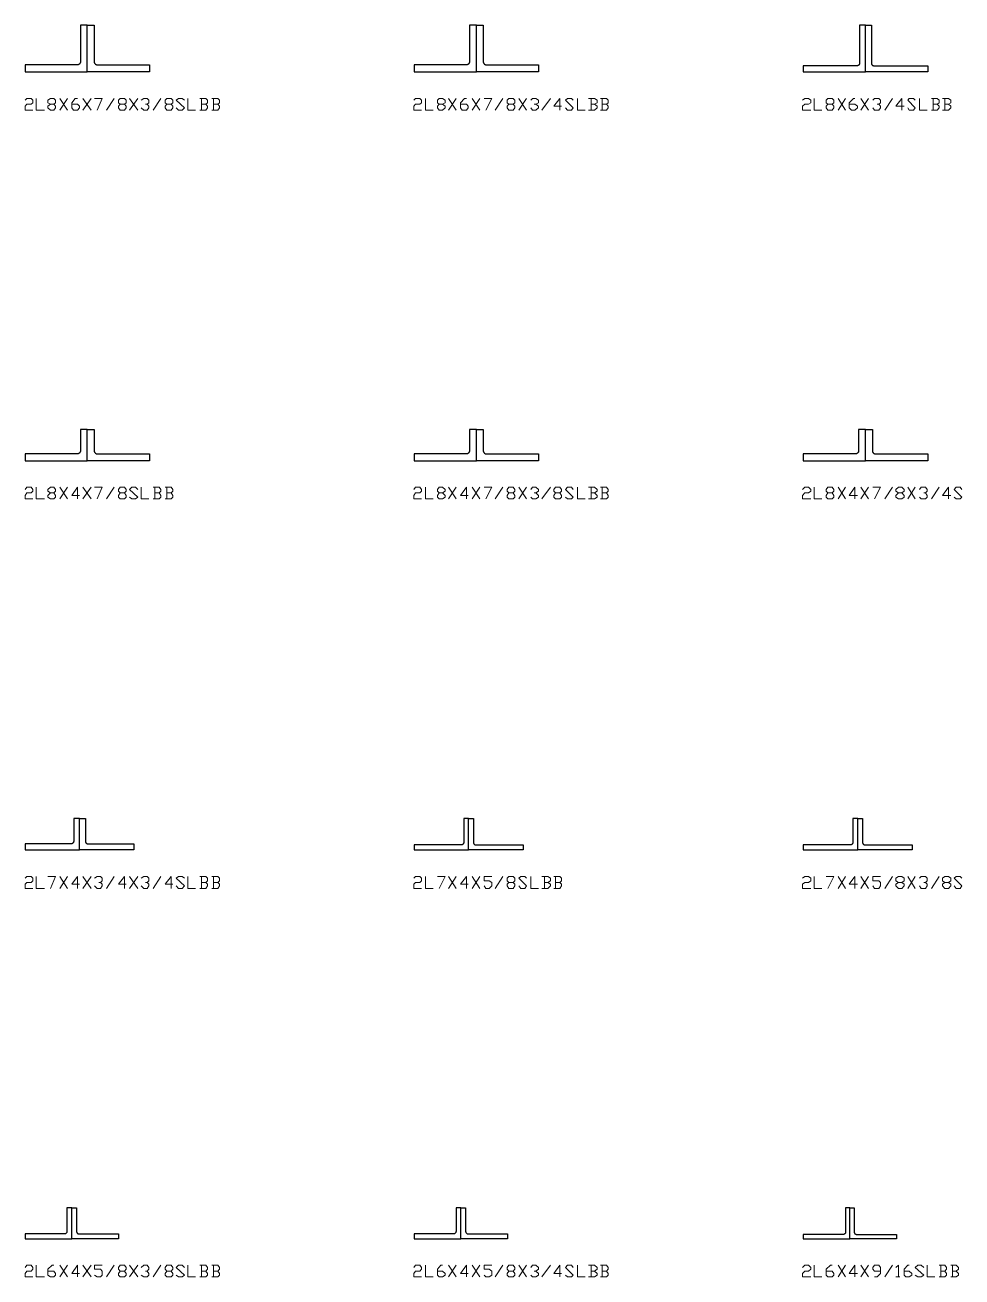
# Model space of a CAD drawing. Header units: inches. Extents: x 0 to 985, y -1555 to 12.
# Drawn here: x 750 to 870.4, y -1154.9 to -994 of the extents above; entities that cross this region are included whole.
import ezdxf

# ---------------------------------------------------------------- set-up
doc = ezdxf.new("R2010")
doc.units = ezdxf.units.IN
doc.header["$MEASUREMENT"] = 0
doc.layers.add('AISC_STEEL', color=7, linetype='Continuous')

msp = doc.modelspace()

# ---------------------------------------------------------------- linework, layer by layer
at = {"color": 3, "lineweight": 0}
for points in [[(750, -1003.65), (750.22, -1003.43), (750.77, -1003.43), (750.98, -1003.65), (750.98, -1003.98), (750.77, -1004.19), (750.22, -1004.19), (750, -1004.41), (750, -1004.96), (750.98, -1004.96)], [(751.42, -1003.43), (751.42, -1004.96), (752.51, -1004.96)], [(753.71, -1004.19), (753.93, -1004.41), (753.93, -1004.63), (753.71, -1004.96), (753.27, -1004.96), (752.95, -1004.63), (752.95, -1004.41), (753.27, -1004.19), (753.71, -1004.19), (753.93, -1003.98), (753.93, -1003.65), (753.71, -1003.43), (753.27, -1003.43), (752.95, -1003.65), (752.95, -1003.98), (753.27, -1004.19)], [(754.47, -1004.96), (755.45, -1003.43)], [(754.47, -1003.43), (755.45, -1004.96)], [(756, -1004.19), (756.76, -1004.19), (756.98, -1004.41), (756.98, -1004.63), (756.76, -1004.96), (756.22, -1004.96), (756, -1004.63), (756, -1003.98), (756.44, -1003.43), (756.76, -1003.43)], [(757.42, -1004.96), (758.51, -1003.43)], [(757.42, -1003.43), (758.51, -1004.96)], [(758.94, -1003.43), (759.93, -1003.43), (759.27, -1004.96)], [(760.47, -1004.96), (761.45, -1003.43)], [(762.76, -1004.19), (762.98, -1004.41), (762.98, -1004.63), (762.76, -1004.96), (762.22, -1004.96), (762, -1004.63), (762, -1004.41), (762.22, -1004.19), (762.76, -1004.19), (762.98, -1003.98), (762.98, -1003.65), (762.76, -1003.43), (762.22, -1003.43), (762, -1003.65), (762, -1003.98), (762.22, -1004.19)], [(763.42, -1004.96), (764.51, -1003.43)], [(763.42, -1003.43), (764.51, -1004.96)], [(764.94, -1003.65), (765.27, -1003.43), (765.71, -1003.43), (765.92, -1003.65), (765.92, -1003.98), (765.71, -1004.19), (765.49, -1004.19)], [(766.47, -1004.96), (767.45, -1003.43)], [(768.76, -1004.19), (768.98, -1004.41), (768.98, -1004.63), (768.76, -1004.96), (768.21, -1004.96), (768, -1004.63), (768, -1004.41), (768.21, -1004.19), (768.76, -1004.19), (768.98, -1003.98), (768.98, -1003.65), (768.76, -1003.43), (768.21, -1003.43), (768, -1003.65), (768, -1003.98), (768.21, -1004.19)], [(769.41, -1004.63), (769.74, -1004.96), (770.18, -1004.96), (770.5, -1004.63), (769.41, -1003.65), (769.74, -1003.43), (770.18, -1003.43), (770.5, -1003.65)], [(770.94, -1003.43), (770.94, -1004.96), (771.92, -1004.96)], [(773.23, -1004.19), (773.45, -1003.98), (773.45, -1003.65), (773.23, -1003.43), (772.47, -1003.43)], [(772.68, -1003.43), (772.68, -1004.96)], [(774.76, -1004.19), (774.97, -1003.98), (774.97, -1003.65), (774.76, -1003.43), (773.99, -1003.43)], [(774.21, -1003.43), (774.21, -1004.96)], [(799.95, -1003.65), (800.17, -1003.43), (800.71, -1003.43), (800.93, -1003.65), (800.93, -1003.98), (800.71, -1004.19), (800.17, -1004.19), (799.95, -1004.41), (799.95, -1004.96), (800.93, -1004.96)], [(801.47, -1003.43), (801.47, -1004.96), (802.46, -1004.96)], [(803.66, -1004.19), (803.98, -1004.41), (803.98, -1004.63), (803.66, -1004.96), (803.22, -1004.96), (803, -1004.63), (803, -1004.41), (803.22, -1004.19), (803.66, -1004.19), (803.98, -1003.98), (803.98, -1003.65), (803.66, -1003.43), (803.22, -1003.43), (803, -1003.65), (803, -1003.98), (803.22, -1004.19)], [(804.42, -1004.96), (805.4, -1003.43)], [(804.42, -1003.43), (805.4, -1004.96)], [(805.95, -1004.19), (806.71, -1004.19), (806.93, -1004.41), (806.93, -1004.63), (806.71, -1004.96), (806.16, -1004.96), (805.95, -1004.63), (805.95, -1003.98), (806.49, -1003.43), (806.71, -1003.43)], [(807.47, -1004.96), (808.45, -1003.43)], [(807.47, -1003.43), (808.45, -1004.96)], [(809, -1003.43), (809.98, -1003.43), (809.22, -1004.96)], [(810.42, -1004.96), (811.4, -1003.43)], [(812.71, -1004.19), (812.92, -1004.41), (812.92, -1004.63), (812.71, -1004.96), (812.16, -1004.96), (811.94, -1004.63), (811.94, -1004.41), (812.16, -1004.19), (812.71, -1004.19), (812.92, -1003.98), (812.92, -1003.65), (812.71, -1003.43), (812.16, -1003.43), (811.94, -1003.65), (811.94, -1003.98), (812.16, -1004.19)], [(813.47, -1004.96), (814.45, -1003.43)], [(813.47, -1003.43), (814.45, -1004.96)], [(815, -1003.65), (815.21, -1003.43), (815.65, -1003.43), (815.98, -1003.65), (815.98, -1003.98), (815.65, -1004.19), (815.43, -1004.19)], [(816.41, -1004.96), (817.51, -1003.43)], [(818.92, -1004.41), (817.94, -1004.41), (818.7, -1003.43), (818.7, -1004.96)], [(819.47, -1004.63), (819.69, -1004.96), (820.23, -1004.96), (820.45, -1004.63), (819.47, -1003.65), (819.69, -1003.43), (820.23, -1003.43), (820.45, -1003.65)], [(820.99, -1003.43), (820.99, -1004.96), (821.98, -1004.96)], [(823.18, -1004.19), (823.5, -1003.98), (823.5, -1003.65), (823.18, -1003.43), (822.41, -1003.43)], [(822.74, -1003.43), (822.74, -1004.96)], [(824.7, -1004.19), (824.92, -1003.98), (824.92, -1003.65), (824.7, -1003.43), (823.94, -1003.43)], [(824.16, -1003.43), (824.16, -1004.96)], [(849.89, -1003.65), (850.22, -1003.43), (850.66, -1003.43), (850.98, -1003.65), (850.98, -1003.98), (850.66, -1004.19), (850.22, -1004.19), (849.89, -1004.41), (849.89, -1004.96), (850.98, -1004.96)], [(851.42, -1003.43), (851.42, -1004.96), (852.4, -1004.96)], [(853.71, -1004.19), (853.93, -1004.41), (853.93, -1004.63), (853.71, -1004.96), (853.16, -1004.96), (852.95, -1004.63), (852.95, -1004.41), (853.16, -1004.19), (853.71, -1004.19), (853.93, -1003.98), (853.93, -1003.65), (853.71, -1003.43), (853.16, -1003.43), (852.95, -1003.65), (852.95, -1003.98), (853.16, -1004.19)], [(854.47, -1004.96), (855.45, -1003.43)], [(854.47, -1003.43), (855.45, -1004.96)], [(855.89, -1004.19), (856.65, -1004.19), (856.98, -1004.41), (856.98, -1004.63), (856.65, -1004.96), (856.22, -1004.96), (855.89, -1004.63), (855.89, -1003.98), (856.44, -1003.43), (856.65, -1003.43)], [(857.42, -1004.96), (858.4, -1003.43)], [(857.42, -1003.43), (858.4, -1004.96)], [(858.94, -1003.65), (859.16, -1003.43), (859.71, -1003.43), (859.93, -1003.65), (859.93, -1003.98), (859.71, -1004.19), (859.49, -1004.19)], [(860.47, -1004.96), (861.45, -1003.43)], [(862.98, -1004.41), (861.89, -1004.41), (862.65, -1003.43), (862.65, -1004.96)], [(863.42, -1004.63), (863.63, -1004.96), (864.18, -1004.96), (864.4, -1004.63), (863.42, -1003.65), (863.63, -1003.43), (864.18, -1003.43), (864.4, -1003.65)], [(864.94, -1003.43), (864.94, -1004.96), (865.92, -1004.96)], [(867.23, -1004.19), (867.45, -1003.98), (867.45, -1003.65), (867.23, -1003.43), (866.47, -1003.43)], [(866.69, -1003.43), (866.69, -1004.96)], [(868.65, -1004.19), (868.98, -1003.98), (868.98, -1003.65), (868.65, -1003.43), (867.89, -1003.43)], [(868.21, -1003.43), (868.21, -1004.96)], [(765.71, -1004.19), (765.92, -1004.41), (765.92, -1004.63), (765.71, -1004.96), (765.27, -1004.96), (764.94, -1004.63)], [(772.47, -1004.96), (773.23, -1004.96), (773.45, -1004.63), (773.45, -1004.41), (773.23, -1004.19), (772.68, -1004.19)], [(773.99, -1004.96), (774.76, -1004.96), (774.97, -1004.63), (774.97, -1004.41), (774.76, -1004.19), (774.21, -1004.19)], [(815.65, -1004.19), (815.98, -1004.41), (815.98, -1004.63), (815.65, -1004.96), (815.21, -1004.96), (815, -1004.63)], [(822.41, -1004.96), (823.18, -1004.96), (823.5, -1004.63), (823.5, -1004.41), (823.18, -1004.19), (822.74, -1004.19)], [(823.94, -1004.96), (824.7, -1004.96), (824.92, -1004.63), (824.92, -1004.41), (824.7, -1004.19), (824.16, -1004.19)], [(859.71, -1004.19), (859.93, -1004.41), (859.93, -1004.63), (859.71, -1004.96), (859.16, -1004.96), (858.94, -1004.63)], [(866.47, -1004.96), (867.23, -1004.96), (867.45, -1004.63), (867.45, -1004.41), (867.23, -1004.19), (866.69, -1004.19)], [(867.89, -1004.96), (868.65, -1004.96), (868.98, -1004.63), (868.98, -1004.41), (868.65, -1004.19), (868.21, -1004.19)], [(750, -1053.7), (750.22, -1053.38), (750.77, -1053.38), (750.98, -1053.7), (750.98, -1053.92), (750.77, -1054.14), (750.22, -1054.14), (750, -1054.47), (750, -1054.9), (750.98, -1054.9)], [(751.42, -1053.38), (751.42, -1054.9), (752.51, -1054.9)], [(753.71, -1054.14), (753.93, -1054.47), (753.93, -1054.68), (753.71, -1054.9), (753.27, -1054.9), (752.95, -1054.68), (752.95, -1054.47), (753.27, -1054.14), (753.71, -1054.14), (753.93, -1053.92), (753.93, -1053.7), (753.71, -1053.38), (753.27, -1053.38), (752.95, -1053.7), (752.95, -1053.92), (753.27, -1054.14)], [(754.47, -1054.9), (755.45, -1053.38)], [(754.47, -1053.38), (755.45, -1054.9)], [(756.98, -1054.47), (756, -1054.47), (756.76, -1053.38), (756.76, -1054.9)], [(757.42, -1054.9), (758.51, -1053.38)], [(757.42, -1053.38), (758.51, -1054.9)], [(758.94, -1053.38), (759.93, -1053.38), (759.27, -1054.9)], [(760.47, -1054.9), (761.45, -1053.38)], [(762.76, -1054.14), (762.98, -1054.47), (762.98, -1054.68), (762.76, -1054.9), (762.22, -1054.9), (762, -1054.68), (762, -1054.47), (762.22, -1054.14), (762.76, -1054.14), (762.98, -1053.92), (762.98, -1053.7), (762.76, -1053.38), (762.22, -1053.38), (762, -1053.7), (762, -1053.92), (762.22, -1054.14)], [(763.42, -1054.68), (763.74, -1054.9), (764.18, -1054.9), (764.51, -1054.68), (763.42, -1053.7), (763.74, -1053.38), (764.18, -1053.38), (764.51, -1053.7)], [(764.94, -1053.38), (764.94, -1054.9), (765.92, -1054.9)], [(767.23, -1054.14), (767.45, -1053.92), (767.45, -1053.7), (767.23, -1053.38), (766.47, -1053.38)], [(766.69, -1053.38), (766.69, -1054.9)], [(768.76, -1054.14), (768.98, -1053.92), (768.98, -1053.7), (768.76, -1053.38), (768, -1053.38)], [(768.21, -1053.38), (768.21, -1054.9)], [(799.95, -1053.7), (800.17, -1053.38), (800.71, -1053.38), (800.93, -1053.7), (800.93, -1053.92), (800.71, -1054.14), (800.17, -1054.14), (799.95, -1054.47), (799.95, -1054.9), (800.93, -1054.9)], [(801.47, -1053.38), (801.47, -1054.9), (802.46, -1054.9)], [(803.66, -1054.14), (803.98, -1054.47), (803.98, -1054.68), (803.66, -1054.9), (803.22, -1054.9), (803, -1054.68), (803, -1054.47), (803.22, -1054.14), (803.66, -1054.14), (803.98, -1053.92), (803.98, -1053.7), (803.66, -1053.38), (803.22, -1053.38), (803, -1053.7), (803, -1053.92), (803.22, -1054.14)], [(804.42, -1054.9), (805.4, -1053.38)], [(804.42, -1053.38), (805.4, -1054.9)], [(806.93, -1054.47), (805.95, -1054.47), (806.71, -1053.38), (806.71, -1054.9)], [(807.47, -1054.9), (808.45, -1053.38)], [(807.47, -1053.38), (808.45, -1054.9)], [(809, -1053.38), (809.98, -1053.38), (809.22, -1054.9)], [(810.42, -1054.9), (811.4, -1053.38)], [(812.71, -1054.14), (812.92, -1054.47), (812.92, -1054.68), (812.71, -1054.9), (812.16, -1054.9), (811.94, -1054.68), (811.94, -1054.47), (812.16, -1054.14), (812.71, -1054.14), (812.92, -1053.92), (812.92, -1053.7), (812.71, -1053.38), (812.16, -1053.38), (811.94, -1053.7), (811.94, -1053.92), (812.16, -1054.14)], [(813.47, -1054.9), (814.45, -1053.38)], [(813.47, -1053.38), (814.45, -1054.9)], [(815, -1053.7), (815.21, -1053.38), (815.65, -1053.38), (815.98, -1053.7), (815.98, -1053.92), (815.65, -1054.14), (815.43, -1054.14)], [(816.41, -1054.9), (817.51, -1053.38)], [(818.7, -1054.14), (818.92, -1054.47), (818.92, -1054.68), (818.7, -1054.9), (818.16, -1054.9), (817.94, -1054.68), (817.94, -1054.47), (818.16, -1054.14), (818.7, -1054.14), (818.92, -1053.92), (818.92, -1053.7), (818.7, -1053.38), (818.16, -1053.38), (817.94, -1053.7), (817.94, -1053.92), (818.16, -1054.14)], [(819.47, -1054.68), (819.69, -1054.9), (820.23, -1054.9), (820.45, -1054.68), (819.47, -1053.7), (819.69, -1053.38), (820.23, -1053.38), (820.45, -1053.7)], [(820.99, -1053.38), (820.99, -1054.9), (821.98, -1054.9)], [(823.18, -1054.14), (823.5, -1053.92), (823.5, -1053.7), (823.18, -1053.38), (822.41, -1053.38)], [(822.74, -1053.38), (822.74, -1054.9)], [(824.7, -1054.14), (824.92, -1053.92), (824.92, -1053.7), (824.7, -1053.38), (823.94, -1053.38)], [(824.16, -1053.38), (824.16, -1054.9)], [(849.89, -1053.7), (850.22, -1053.38), (850.66, -1053.38), (850.98, -1053.7), (850.98, -1053.92), (850.66, -1054.14), (850.22, -1054.14), (849.89, -1054.47), (849.89, -1054.9), (850.98, -1054.9)], [(851.42, -1053.38), (851.42, -1054.9), (852.4, -1054.9)], [(853.71, -1054.14), (853.93, -1054.47), (853.93, -1054.68), (853.71, -1054.9), (853.16, -1054.9), (852.95, -1054.68), (852.95, -1054.47), (853.16, -1054.14), (853.71, -1054.14), (853.93, -1053.92), (853.93, -1053.7), (853.71, -1053.38), (853.16, -1053.38), (852.95, -1053.7), (852.95, -1053.92), (853.16, -1054.14)], [(854.47, -1054.9), (855.45, -1053.38)], [(854.47, -1053.38), (855.45, -1054.9)], [(856.98, -1054.47), (855.89, -1054.47), (856.65, -1053.38), (856.65, -1054.9)], [(857.42, -1054.9), (858.4, -1053.38)], [(857.42, -1053.38), (858.4, -1054.9)], [(858.94, -1053.38), (859.93, -1053.38), (859.16, -1054.9)], [(860.47, -1054.9), (861.45, -1053.38)], [(862.65, -1054.14), (862.98, -1054.47), (862.98, -1054.68), (862.65, -1054.9), (862.22, -1054.9), (861.89, -1054.68), (861.89, -1054.47), (862.22, -1054.14), (862.65, -1054.14), (862.98, -1053.92), (862.98, -1053.7), (862.65, -1053.38), (862.22, -1053.38), (861.89, -1053.7), (861.89, -1053.92), (862.22, -1054.14)], [(863.42, -1054.9), (864.4, -1053.38)], [(863.42, -1053.38), (864.4, -1054.9)], [(864.94, -1053.7), (865.16, -1053.38), (865.71, -1053.38), (865.92, -1053.7), (865.92, -1053.92), (865.71, -1054.14), (865.49, -1054.14)], [(866.47, -1054.9), (867.45, -1053.38)], [(868.98, -1054.47), (867.89, -1054.47), (868.65, -1053.38), (868.65, -1054.9)], [(869.41, -1054.68), (869.63, -1054.9), (870.18, -1054.9), (870.39, -1054.68), (869.41, -1053.7), (869.63, -1053.38), (870.18, -1053.38), (870.39, -1053.7)], [(766.47, -1054.9), (767.23, -1054.9), (767.45, -1054.68), (767.45, -1054.47), (767.23, -1054.14), (766.69, -1054.14)], [(768, -1054.9), (768.76, -1054.9), (768.98, -1054.68), (768.98, -1054.47), (768.76, -1054.14), (768.21, -1054.14)], [(815.65, -1054.14), (815.98, -1054.47), (815.98, -1054.68), (815.65, -1054.9), (815.21, -1054.9), (815, -1054.68)], [(822.41, -1054.9), (823.18, -1054.9), (823.5, -1054.68), (823.5, -1054.47), (823.18, -1054.14), (822.74, -1054.14)], [(823.94, -1054.9), (824.7, -1054.9), (824.92, -1054.68), (824.92, -1054.47), (824.7, -1054.14), (824.16, -1054.14)], [(865.71, -1054.14), (865.92, -1054.47), (865.92, -1054.68), (865.71, -1054.9), (865.16, -1054.9), (864.94, -1054.68)], [(750, -1103.65), (750.22, -1103.43), (750.77, -1103.43), (750.98, -1103.65), (750.98, -1103.98), (750.77, -1104.19), (750.22, -1104.19), (750, -1104.41), (750, -1104.96), (750.98, -1104.96)], [(751.42, -1103.43), (751.42, -1104.96), (752.51, -1104.96)], [(752.95, -1103.43), (753.93, -1103.43), (753.27, -1104.96)], [(754.47, -1104.96), (755.45, -1103.43)], [(754.47, -1103.43), (755.45, -1104.96)], [(756.98, -1104.41), (756, -1104.41), (756.76, -1103.43), (756.76, -1104.96)], [(757.42, -1104.96), (758.51, -1103.43)], [(757.42, -1103.43), (758.51, -1104.96)], [(758.94, -1103.65), (759.27, -1103.43), (759.71, -1103.43), (759.93, -1103.65), (759.93, -1103.98), (759.71, -1104.19), (759.49, -1104.19)], [(760.47, -1104.96), (761.45, -1103.43)], [(762.98, -1104.41), (762, -1104.41), (762.76, -1103.43), (762.76, -1104.96)], [(763.42, -1104.96), (764.51, -1103.43)], [(763.42, -1103.43), (764.51, -1104.96)], [(764.94, -1103.65), (765.27, -1103.43), (765.71, -1103.43), (765.92, -1103.65), (765.92, -1103.98), (765.71, -1104.19), (765.49, -1104.19)], [(766.47, -1104.96), (767.45, -1103.43)], [(768.98, -1104.41), (768, -1104.41), (768.76, -1103.43), (768.76, -1104.96)], [(769.41, -1104.63), (769.74, -1104.96), (770.18, -1104.96), (770.5, -1104.63), (769.41, -1103.65), (769.74, -1103.43), (770.18, -1103.43), (770.5, -1103.65)], [(770.94, -1103.43), (770.94, -1104.96), (771.92, -1104.96)], [(773.23, -1104.19), (773.45, -1103.98), (773.45, -1103.65), (773.23, -1103.43), (772.47, -1103.43)], [(772.68, -1103.43), (772.68, -1104.96)], [(774.76, -1104.19), (774.97, -1103.98), (774.97, -1103.65), (774.76, -1103.43), (773.99, -1103.43)], [(774.21, -1103.43), (774.21, -1104.96)], [(799.95, -1103.65), (800.17, -1103.43), (800.71, -1103.43), (800.93, -1103.65), (800.93, -1103.98), (800.71, -1104.19), (800.17, -1104.19), (799.95, -1104.41), (799.95, -1104.96), (800.93, -1104.96)], [(801.47, -1103.43), (801.47, -1104.96), (802.46, -1104.96)], [(803, -1103.43), (803.98, -1103.43), (803.22, -1104.96)], [(804.42, -1104.96), (805.4, -1103.43)], [(804.42, -1103.43), (805.4, -1104.96)], [(806.93, -1104.41), (805.95, -1104.41), (806.71, -1103.43), (806.71, -1104.96)], [(807.47, -1104.96), (808.45, -1103.43)], [(807.47, -1103.43), (808.45, -1104.96)], [(809, -1104.63), (809.22, -1104.96), (809.65, -1104.96), (809.98, -1104.63), (809.98, -1104.19), (809.65, -1103.98), (809, -1103.98), (809, -1103.43), (809.98, -1103.43)], [(810.42, -1104.96), (811.4, -1103.43)], [(812.71, -1104.19), (812.92, -1104.41), (812.92, -1104.63), (812.71, -1104.96), (812.16, -1104.96), (811.94, -1104.63), (811.94, -1104.41), (812.16, -1104.19), (812.71, -1104.19), (812.92, -1103.98), (812.92, -1103.65), (812.71, -1103.43), (812.16, -1103.43), (811.94, -1103.65), (811.94, -1103.98), (812.16, -1104.19)], [(813.47, -1104.63), (813.69, -1104.96), (814.23, -1104.96), (814.45, -1104.63), (813.47, -1103.65), (813.69, -1103.43), (814.23, -1103.43), (814.45, -1103.65)], [(815, -1103.43), (815, -1104.96), (815.98, -1104.96)], [(817.18, -1104.19), (817.51, -1103.98), (817.51, -1103.65), (817.18, -1103.43), (816.41, -1103.43)], [(816.74, -1103.43), (816.74, -1104.96)], [(818.7, -1104.19), (818.92, -1103.98), (818.92, -1103.65), (818.7, -1103.43), (817.94, -1103.43)], [(818.16, -1103.43), (818.16, -1104.96)], [(849.89, -1103.65), (850.22, -1103.43), (850.66, -1103.43), (850.98, -1103.65), (850.98, -1103.98), (850.66, -1104.19), (850.22, -1104.19), (849.89, -1104.41), (849.89, -1104.96), (850.98, -1104.96)], [(851.42, -1103.43), (851.42, -1104.96), (852.4, -1104.96)], [(852.95, -1103.43), (853.93, -1103.43), (853.16, -1104.96)], [(854.47, -1104.96), (855.45, -1103.43)], [(854.47, -1103.43), (855.45, -1104.96)], [(856.98, -1104.41), (855.89, -1104.41), (856.65, -1103.43), (856.65, -1104.96)], [(857.42, -1104.96), (858.4, -1103.43)], [(857.42, -1103.43), (858.4, -1104.96)], [(858.94, -1104.63), (859.16, -1104.96), (859.71, -1104.96), (859.93, -1104.63), (859.93, -1104.19), (859.71, -1103.98), (858.94, -1103.98), (858.94, -1103.43), (859.93, -1103.43)], [(860.47, -1104.96), (861.45, -1103.43)], [(862.65, -1104.19), (862.98, -1104.41), (862.98, -1104.63), (862.65, -1104.96), (862.22, -1104.96), (861.89, -1104.63), (861.89, -1104.41), (862.22, -1104.19), (862.65, -1104.19), (862.98, -1103.98), (862.98, -1103.65), (862.65, -1103.43), (862.22, -1103.43), (861.89, -1103.65), (861.89, -1103.98), (862.22, -1104.19)], [(863.42, -1104.96), (864.4, -1103.43)], [(863.42, -1103.43), (864.4, -1104.96)], [(864.94, -1103.65), (865.16, -1103.43), (865.71, -1103.43), (865.92, -1103.65), (865.92, -1103.98), (865.71, -1104.19), (865.49, -1104.19)], [(866.47, -1104.96), (867.45, -1103.43)], [(868.65, -1104.19), (868.98, -1104.41), (868.98, -1104.63), (868.65, -1104.96), (868.21, -1104.96), (867.89, -1104.63), (867.89, -1104.41), (868.21, -1104.19), (868.65, -1104.19), (868.98, -1103.98), (868.98, -1103.65), (868.65, -1103.43), (868.21, -1103.43), (867.89, -1103.65), (867.89, -1103.98), (868.21, -1104.19)], [(869.41, -1104.63), (869.63, -1104.96), (870.18, -1104.96), (870.39, -1104.63), (869.41, -1103.65), (869.63, -1103.43), (870.18, -1103.43), (870.39, -1103.65)], [(759.71, -1104.19), (759.93, -1104.41), (759.93, -1104.63), (759.71, -1104.96), (759.27, -1104.96), (758.94, -1104.63)], [(765.71, -1104.19), (765.92, -1104.41), (765.92, -1104.63), (765.71, -1104.96), (765.27, -1104.96), (764.94, -1104.63)], [(772.47, -1104.96), (773.23, -1104.96), (773.45, -1104.63), (773.45, -1104.41), (773.23, -1104.19), (772.68, -1104.19)], [(773.99, -1104.96), (774.76, -1104.96), (774.97, -1104.63), (774.97, -1104.41), (774.76, -1104.19), (774.21, -1104.19)], [(816.41, -1104.96), (817.18, -1104.96), (817.51, -1104.63), (817.51, -1104.41), (817.18, -1104.19), (816.74, -1104.19)], [(817.94, -1104.96), (818.7, -1104.96), (818.92, -1104.63), (818.92, -1104.41), (818.7, -1104.19), (818.16, -1104.19)], [(865.71, -1104.19), (865.92, -1104.41), (865.92, -1104.63), (865.71, -1104.96), (865.16, -1104.96), (864.94, -1104.63)], [(750, -1153.7), (750.22, -1153.38), (750.77, -1153.38), (750.98, -1153.7), (750.98, -1153.92), (750.77, -1154.14), (750.22, -1154.14), (750, -1154.47), (750, -1154.9), (750.98, -1154.9)], [(751.42, -1153.38), (751.42, -1154.9), (752.51, -1154.9)], [(752.95, -1154.14), (753.71, -1154.14), (753.93, -1154.47), (753.93, -1154.68), (753.71, -1154.9), (753.27, -1154.9), (752.95, -1154.68), (752.95, -1153.92), (753.49, -1153.38), (753.71, -1153.38)], [(754.47, -1154.9), (755.45, -1153.38)], [(754.47, -1153.38), (755.45, -1154.9)], [(756.98, -1154.47), (756, -1154.47), (756.76, -1153.38), (756.76, -1154.9)], [(757.42, -1154.9), (758.51, -1153.38)], [(757.42, -1153.38), (758.51, -1154.9)], [(758.94, -1154.68), (759.27, -1154.9), (759.71, -1154.9), (759.93, -1154.68), (759.93, -1154.14), (759.71, -1153.92), (758.94, -1153.92), (758.94, -1153.38), (759.93, -1153.38)], [(760.47, -1154.9), (761.45, -1153.38)], [(762.76, -1154.14), (762.98, -1154.47), (762.98, -1154.68), (762.76, -1154.9), (762.22, -1154.9), (762, -1154.68), (762, -1154.47), (762.22, -1154.14), (762.76, -1154.14), (762.98, -1153.92), (762.98, -1153.7), (762.76, -1153.38), (762.22, -1153.38), (762, -1153.7), (762, -1153.92), (762.22, -1154.14)], [(763.42, -1154.9), (764.51, -1153.38)], [(763.42, -1153.38), (764.51, -1154.9)], [(764.94, -1153.7), (765.27, -1153.38), (765.71, -1153.38), (765.92, -1153.7), (765.92, -1153.92), (765.71, -1154.14), (765.49, -1154.14)], [(766.47, -1154.9), (767.45, -1153.38)], [(768.76, -1154.14), (768.98, -1154.47), (768.98, -1154.68), (768.76, -1154.9), (768.21, -1154.9), (768, -1154.68), (768, -1154.47), (768.21, -1154.14), (768.76, -1154.14), (768.98, -1153.92), (768.98, -1153.7), (768.76, -1153.38), (768.21, -1153.38), (768, -1153.7), (768, -1153.92), (768.21, -1154.14)], [(769.41, -1154.68), (769.74, -1154.9), (770.18, -1154.9), (770.5, -1154.68), (769.41, -1153.7), (769.74, -1153.38), (770.18, -1153.38), (770.5, -1153.7)], [(770.94, -1153.38), (770.94, -1154.9), (771.92, -1154.9)], [(773.23, -1154.14), (773.45, -1153.92), (773.45, -1153.7), (773.23, -1153.38), (772.47, -1153.38)], [(772.68, -1153.38), (772.68, -1154.9)], [(774.76, -1154.14), (774.97, -1153.92), (774.97, -1153.7), (774.76, -1153.38), (773.99, -1153.38)], [(774.21, -1153.38), (774.21, -1154.9)], [(799.95, -1153.7), (800.17, -1153.38), (800.71, -1153.38), (800.93, -1153.7), (800.93, -1153.92), (800.71, -1154.14), (800.17, -1154.14), (799.95, -1154.47), (799.95, -1154.9), (800.93, -1154.9)], [(801.47, -1153.38), (801.47, -1154.9), (802.46, -1154.9)], [(803, -1154.14), (803.66, -1154.14), (803.98, -1154.47), (803.98, -1154.68), (803.66, -1154.9), (803.22, -1154.9), (803, -1154.68), (803, -1153.92), (803.44, -1153.38), (803.66, -1153.38)], [(804.42, -1154.9), (805.4, -1153.38)], [(804.42, -1153.38), (805.4, -1154.9)], [(806.93, -1154.47), (805.95, -1154.47), (806.71, -1153.38), (806.71, -1154.9)], [(807.47, -1154.9), (808.45, -1153.38)], [(807.47, -1153.38), (808.45, -1154.9)], [(809, -1154.68), (809.22, -1154.9), (809.65, -1154.9), (809.98, -1154.68), (809.98, -1154.14), (809.65, -1153.92), (809, -1153.92), (809, -1153.38), (809.98, -1153.38)], [(810.42, -1154.9), (811.4, -1153.38)], [(812.71, -1154.14), (812.92, -1154.47), (812.92, -1154.68), (812.71, -1154.9), (812.16, -1154.9), (811.94, -1154.68), (811.94, -1154.47), (812.16, -1154.14), (812.71, -1154.14), (812.92, -1153.92), (812.92, -1153.7), (812.71, -1153.38), (812.16, -1153.38), (811.94, -1153.7), (811.94, -1153.92), (812.16, -1154.14)], [(813.47, -1154.9), (814.45, -1153.38)], [(813.47, -1153.38), (814.45, -1154.9)], [(815, -1153.7), (815.21, -1153.38), (815.65, -1153.38), (815.98, -1153.7), (815.98, -1153.92), (815.65, -1154.14), (815.43, -1154.14)], [(816.41, -1154.9), (817.51, -1153.38)], [(818.92, -1154.47), (817.94, -1154.47), (818.7, -1153.38), (818.7, -1154.9)], [(819.47, -1154.68), (819.69, -1154.9), (820.23, -1154.9), (820.45, -1154.68), (819.47, -1153.7), (819.69, -1153.38), (820.23, -1153.38), (820.45, -1153.7)], [(820.99, -1153.38), (820.99, -1154.9), (821.98, -1154.9)], [(823.18, -1154.14), (823.5, -1153.92), (823.5, -1153.7), (823.18, -1153.38), (822.41, -1153.38)], [(822.74, -1153.38), (822.74, -1154.9)], [(824.7, -1154.14), (824.92, -1153.92), (824.92, -1153.7), (824.7, -1153.38), (823.94, -1153.38)], [(824.16, -1153.38), (824.16, -1154.9)], [(849.89, -1153.7), (850.22, -1153.38), (850.66, -1153.38), (850.98, -1153.7), (850.98, -1153.92), (850.66, -1154.14), (850.22, -1154.14), (849.89, -1154.47), (849.89, -1154.9), (850.98, -1154.9)], [(851.42, -1153.38), (851.42, -1154.9), (852.4, -1154.9)], [(852.95, -1154.14), (853.71, -1154.14), (853.93, -1154.47), (853.93, -1154.68), (853.71, -1154.9), (853.16, -1154.9), (852.95, -1154.68), (852.95, -1153.92), (853.49, -1153.38), (853.71, -1153.38)], [(854.47, -1154.9), (855.45, -1153.38)], [(854.47, -1153.38), (855.45, -1154.9)], [(856.98, -1154.47), (855.89, -1154.47), (856.65, -1153.38), (856.65, -1154.9)], [(857.42, -1154.9), (858.4, -1153.38)], [(857.42, -1153.38), (858.4, -1154.9)], [(859.16, -1154.9), (859.49, -1154.9), (859.93, -1154.47), (859.93, -1153.7), (859.71, -1153.38), (859.16, -1153.38), (858.94, -1153.7), (858.94, -1153.92), (859.16, -1154.14), (859.93, -1154.14)], [(860.47, -1154.9), (861.45, -1153.38)], [(861.89, -1153.7), (862.22, -1153.38), (862.22, -1154.9)], [(862.98, -1154.14), (863.63, -1154.14), (863.96, -1154.47), (863.96, -1154.68), (863.63, -1154.9), (863.2, -1154.9), (862.98, -1154.68), (862.98, -1153.92), (863.42, -1153.38), (863.63, -1153.38)], [(864.4, -1154.68), (864.72, -1154.9), (865.16, -1154.9), (865.49, -1154.68), (864.4, -1153.7), (864.72, -1153.38), (865.16, -1153.38), (865.49, -1153.7)], [(865.92, -1153.38), (865.92, -1154.9), (866.91, -1154.9)], [(868.21, -1154.14), (868.43, -1153.92), (868.43, -1153.7), (868.21, -1153.38), (867.45, -1153.38)], [(867.67, -1153.38), (867.67, -1154.9)], [(869.63, -1154.14), (869.96, -1153.92), (869.96, -1153.7), (869.63, -1153.38), (868.98, -1153.38)], [(869.2, -1153.38), (869.2, -1154.9)], [(765.71, -1154.14), (765.92, -1154.47), (765.92, -1154.68), (765.71, -1154.9), (765.27, -1154.9), (764.94, -1154.68)], [(772.47, -1154.9), (773.23, -1154.9), (773.45, -1154.68), (773.45, -1154.47), (773.23, -1154.14), (772.68, -1154.14)], [(773.99, -1154.9), (774.76, -1154.9), (774.97, -1154.68), (774.97, -1154.47), (774.76, -1154.14), (774.21, -1154.14)], [(815.65, -1154.14), (815.98, -1154.47), (815.98, -1154.68), (815.65, -1154.9), (815.21, -1154.9), (815, -1154.68)], [(822.41, -1154.9), (823.18, -1154.9), (823.5, -1154.68), (823.5, -1154.47), (823.18, -1154.14), (822.74, -1154.14)], [(823.94, -1154.9), (824.7, -1154.9), (824.92, -1154.68), (824.92, -1154.47), (824.7, -1154.14), (824.16, -1154.14)], [(861.89, -1154.9), (862.43, -1154.9)], [(867.45, -1154.9), (868.21, -1154.9), (868.43, -1154.68), (868.43, -1154.47), (868.21, -1154.14), (867.67, -1154.14)], [(868.98, -1154.9), (869.63, -1154.9), (869.96, -1154.68), (869.96, -1154.47), (869.63, -1154.14), (869.2, -1154.14)]]:
    msp.add_lwpolyline(points, dxfattribs=at)
at = {"layer": 'AISC_STEEL'}
for points in [[(750, -1000), (758, -1000), (758, -994), (757.12, -994), (757.12, -998.69), (757.12, -998.72), (757.12, -998.75), (757.12, -998.78), (757.11, -998.81), (757.1, -998.83), (757.09, -998.86), (757.08, -998.89), (757.06, -998.91), (757.04, -998.94), (757.03, -998.96), (757.01, -998.99), (756.99, -999.01), (756.96, -999.03), (756.94, -999.04), (756.91, -999.06), (756.89, -999.08), (756.86, -999.09), (756.83, -999.1), (756.81, -999.11), (756.78, -999.12), (756.75, -999.12), (756.72, -999.12), (756.69, -999.12), (750, -999.12)], [(766, -1000), (758, -1000), (758, -994), (758.88, -994), (758.88, -998.69), (758.88, -998.72), (758.88, -998.75), (758.88, -998.78), (758.89, -998.81), (758.9, -998.83), (758.91, -998.86), (758.92, -998.89), (758.94, -998.91), (758.96, -998.94), (758.97, -998.96), (758.99, -998.99), (759.01, -999.01), (759.04, -999.03), (759.06, -999.04), (759.09, -999.06), (759.11, -999.08), (759.14, -999.09), (759.17, -999.1), (759.19, -999.11), (759.22, -999.12), (759.25, -999.12), (759.28, -999.12), (759.31, -999.12), (766, -999.12)], [(800, -1000), (808, -1000), (808, -994), (807.12, -994), (807.12, -998.69), (807.12, -998.72), (807.12, -998.75), (807.12, -998.78), (807.11, -998.81), (807.1, -998.83), (807.09, -998.86), (807.08, -998.89), (807.06, -998.91), (807.04, -998.94), (807.03, -998.96), (807.01, -998.99), (806.99, -999.01), (806.96, -999.03), (806.94, -999.04), (806.91, -999.06), (806.89, -999.08), (806.86, -999.09), (806.83, -999.1), (806.81, -999.11), (806.78, -999.12), (806.75, -999.12), (806.72, -999.12), (806.69, -999.12), (800, -999.12)], [(816, -1000), (808, -1000), (808, -994), (808.88, -994), (808.88, -998.69), (808.88, -998.72), (808.88, -998.75), (808.88, -998.78), (808.89, -998.81), (808.9, -998.83), (808.91, -998.86), (808.92, -998.89), (808.94, -998.91), (808.96, -998.94), (808.97, -998.96), (808.99, -998.99), (809.01, -999.01), (809.04, -999.03), (809.06, -999.04), (809.09, -999.06), (809.11, -999.08), (809.14, -999.09), (809.17, -999.1), (809.19, -999.11), (809.22, -999.12), (809.25, -999.12), (809.28, -999.12), (809.31, -999.12), (816, -999.12)], [(850, -1000), (858, -1000), (858, -994), (857.25, -994), (857.25, -998.87), (857.25, -998.9), (857.25, -998.93), (857.24, -998.96), (857.23, -998.99), (857.22, -999.02), (857.21, -999.05), (857.19, -999.07), (857.18, -999.1), (857.16, -999.12), (857.14, -999.14), (857.12, -999.16), (857.1, -999.18), (857.07, -999.19), (857.05, -999.21), (857.02, -999.22), (856.99, -999.23), (856.96, -999.24), (856.93, -999.25), (856.9, -999.25), (856.87, -999.25), (850, -999.25)], [(866, -1000), (858, -1000), (858, -994), (858.75, -994), (858.75, -998.87), (858.75, -998.9), (858.75, -998.93), (858.76, -998.96), (858.77, -998.99), (858.78, -999.02), (858.79, -999.05), (858.81, -999.07), (858.82, -999.1), (858.84, -999.12), (858.86, -999.14), (858.88, -999.16), (858.9, -999.18), (858.93, -999.19), (858.95, -999.21), (858.98, -999.22), (859.01, -999.23), (859.04, -999.24), (859.07, -999.25), (859.1, -999.25), (859.12, -999.25), (866, -999.25)], [(750, -1050), (758, -1050), (758, -1046), (757.12, -1046), (757.12, -1048.69), (757.12, -1048.72), (757.12, -1048.75), (757.12, -1048.78), (757.11, -1048.81), (757.1, -1048.83), (757.09, -1048.86), (757.08, -1048.89), (757.06, -1048.91), (757.04, -1048.94), (757.03, -1048.96), (757.01, -1048.99), (756.99, -1049.01), (756.96, -1049.03), (756.94, -1049.04), (756.91, -1049.06), (756.89, -1049.08), (756.86, -1049.09), (756.83, -1049.1), (756.81, -1049.11), (756.78, -1049.12), (756.75, -1049.12), (756.72, -1049.12), (756.69, -1049.12), (750, -1049.12)], [(766, -1050), (758, -1050), (758, -1046), (758.88, -1046), (758.88, -1048.69), (758.88, -1048.72), (758.88, -1048.75), (758.88, -1048.78), (758.89, -1048.81), (758.9, -1048.83), (758.91, -1048.86), (758.92, -1048.89), (758.94, -1048.91), (758.96, -1048.94), (758.97, -1048.96), (758.99, -1048.99), (759.01, -1049.01), (759.04, -1049.03), (759.06, -1049.04), (759.09, -1049.06), (759.11, -1049.08), (759.14, -1049.09), (759.17, -1049.1), (759.19, -1049.11), (759.22, -1049.12), (759.25, -1049.12), (759.28, -1049.12), (759.31, -1049.12), (766, -1049.12)], [(800, -1050), (808, -1050), (808, -1046), (807.12, -1046), (807.12, -1048.69), (807.12, -1048.72), (807.12, -1048.75), (807.12, -1048.78), (807.11, -1048.81), (807.1, -1048.83), (807.09, -1048.86), (807.08, -1048.89), (807.06, -1048.91), (807.04, -1048.94), (807.03, -1048.96), (807.01, -1048.99), (806.99, -1049.01), (806.96, -1049.03), (806.94, -1049.04), (806.91, -1049.06), (806.89, -1049.08), (806.86, -1049.09), (806.83, -1049.1), (806.81, -1049.11), (806.78, -1049.12), (806.75, -1049.12), (806.72, -1049.12), (806.69, -1049.12), (800, -1049.12)], [(816, -1050), (808, -1050), (808, -1046), (808.88, -1046), (808.88, -1048.69), (808.88, -1048.72), (808.88, -1048.75), (808.88, -1048.78), (808.89, -1048.81), (808.9, -1048.83), (808.91, -1048.86), (808.92, -1048.89), (808.94, -1048.91), (808.96, -1048.94), (808.97, -1048.96), (808.99, -1048.99), (809.01, -1049.01), (809.04, -1049.03), (809.06, -1049.04), (809.09, -1049.06), (809.11, -1049.08), (809.14, -1049.09), (809.17, -1049.1), (809.19, -1049.11), (809.22, -1049.12), (809.25, -1049.12), (809.28, -1049.12), (809.31, -1049.12), (816, -1049.12)], [(850, -1050), (858, -1050), (858, -1046), (857.12, -1046), (857.12, -1048.69), (857.12, -1048.72), (857.12, -1048.75), (857.12, -1048.78), (857.11, -1048.81), (857.1, -1048.83), (857.09, -1048.86), (857.08, -1048.89), (857.06, -1048.91), (857.04, -1048.94), (857.03, -1048.96), (857.01, -1048.99), (856.99, -1049.01), (856.96, -1049.03), (856.94, -1049.04), (856.91, -1049.06), (856.89, -1049.08), (856.86, -1049.09), (856.83, -1049.1), (856.81, -1049.11), (856.78, -1049.12), (856.75, -1049.12), (856.72, -1049.12), (856.69, -1049.12), (850, -1049.12)], [(866, -1050), (858, -1050), (858, -1046), (858.88, -1046), (858.88, -1048.69), (858.88, -1048.72), (858.88, -1048.75), (858.88, -1048.78), (858.89, -1048.81), (858.9, -1048.83), (858.91, -1048.86), (858.92, -1048.89), (858.94, -1048.91), (858.96, -1048.94), (858.97, -1048.96), (858.99, -1048.99), (859.01, -1049.01), (859.04, -1049.03), (859.06, -1049.04), (859.09, -1049.06), (859.11, -1049.08), (859.14, -1049.09), (859.17, -1049.1), (859.19, -1049.11), (859.22, -1049.12), (859.25, -1049.12), (859.28, -1049.12), (859.31, -1049.12), (866, -1049.12)], [(750, -1100), (757, -1100), (757, -1096), (756.25, -1096), (756.25, -1098.88), (756.25, -1098.9), (756.25, -1098.93), (756.24, -1098.96), (756.23, -1098.99), (756.22, -1099.02), (756.21, -1099.05), (756.19, -1099.07), (756.18, -1099.1), (756.16, -1099.12), (756.14, -1099.14), (756.12, -1099.16), (756.1, -1099.18), (756.07, -1099.19), (756.05, -1099.21), (756.02, -1099.22), (755.99, -1099.23), (755.96, -1099.24), (755.93, -1099.25), (755.9, -1099.25), (755.87, -1099.25), (750, -1099.25)], [(764, -1100), (757, -1100), (757, -1096), (757.75, -1096), (757.75, -1098.88), (757.75, -1098.9), (757.75, -1098.93), (757.76, -1098.96), (757.77, -1098.99), (757.78, -1099.02), (757.79, -1099.05), (757.81, -1099.07), (757.82, -1099.1), (757.84, -1099.12), (757.86, -1099.14), (757.88, -1099.16), (757.9, -1099.18), (757.93, -1099.19), (757.95, -1099.21), (757.98, -1099.22), (758.01, -1099.23), (758.04, -1099.24), (758.07, -1099.25), (758.1, -1099.25), (758.12, -1099.25), (764, -1099.25)], [(800, -1100), (807, -1100), (807, -1096), (806.38, -1096), (806.38, -1099.06), (806.37, -1099.09), (806.37, -1099.12), (806.36, -1099.15), (806.35, -1099.18), (806.34, -1099.2), (806.33, -1099.23), (806.31, -1099.25), (806.29, -1099.27), (806.27, -1099.29), (806.25, -1099.31), (806.23, -1099.33), (806.2, -1099.34), (806.18, -1099.35), (806.15, -1099.36), (806.12, -1099.37), (806.09, -1099.37), (806.06, -1099.38), (800, -1099.38)], [(814, -1100), (807, -1100), (807, -1096), (807.62, -1096), (807.62, -1099.06), (807.63, -1099.09), (807.63, -1099.12), (807.64, -1099.15), (807.65, -1099.18), (807.66, -1099.2), (807.67, -1099.23), (807.69, -1099.25), (807.71, -1099.27), (807.73, -1099.29), (807.75, -1099.31), (807.77, -1099.33), (807.8, -1099.34), (807.82, -1099.35), (807.85, -1099.36), (807.88, -1099.37), (807.91, -1099.37), (807.94, -1099.38), (814, -1099.38)], [(850, -1100), (857, -1100), (857, -1096), (856.38, -1096), (856.38, -1099.06), (856.37, -1099.09), (856.37, -1099.12), (856.36, -1099.15), (856.35, -1099.18), (856.34, -1099.2), (856.33, -1099.23), (856.31, -1099.25), (856.29, -1099.27), (856.27, -1099.29), (856.25, -1099.31), (856.23, -1099.33), (856.2, -1099.34), (856.18, -1099.35), (856.15, -1099.36), (856.12, -1099.37), (856.09, -1099.37), (856.06, -1099.38), (850, -1099.38)], [(864, -1100), (857, -1100), (857, -1096), (857.62, -1096), (857.62, -1099.06), (857.63, -1099.09), (857.63, -1099.12), (857.64, -1099.15), (857.65, -1099.18), (857.66, -1099.2), (857.67, -1099.23), (857.69, -1099.25), (857.71, -1099.27), (857.73, -1099.29), (857.75, -1099.31), (857.77, -1099.33), (857.8, -1099.34), (857.82, -1099.35), (857.85, -1099.36), (857.88, -1099.37), (857.91, -1099.37), (857.94, -1099.38), (864, -1099.38)], [(750, -1150), (756, -1150), (756, -1146), (755.37, -1146), (755.37, -1149.06), (755.37, -1149.09), (755.37, -1149.12), (755.36, -1149.15), (755.35, -1149.18), (755.34, -1149.2), (755.33, -1149.23), (755.31, -1149.25), (755.29, -1149.27), (755.27, -1149.29), (755.25, -1149.31), (755.23, -1149.33), (755.2, -1149.34), (755.18, -1149.35), (755.15, -1149.36), (755.12, -1149.37), (755.09, -1149.37), (755.06, -1149.38), (750, -1149.38)], [(762, -1150), (756, -1150), (756, -1146), (756.62, -1146), (756.62, -1149.06), (756.63, -1149.09), (756.63, -1149.12), (756.64, -1149.15), (756.65, -1149.18), (756.66, -1149.2), (756.67, -1149.23), (756.69, -1149.25), (756.71, -1149.27), (756.73, -1149.29), (756.75, -1149.31), (756.77, -1149.33), (756.8, -1149.34), (756.82, -1149.35), (756.85, -1149.36), (756.88, -1149.37), (756.91, -1149.37), (756.94, -1149.38), (762, -1149.38)], [(800, -1150), (806, -1150), (806, -1146), (805.38, -1146), (805.38, -1149.06), (805.37, -1149.09), (805.37, -1149.12), (805.36, -1149.15), (805.35, -1149.18), (805.34, -1149.2), (805.33, -1149.23), (805.31, -1149.25), (805.29, -1149.27), (805.27, -1149.29), (805.25, -1149.31), (805.23, -1149.33), (805.2, -1149.34), (805.18, -1149.35), (805.15, -1149.36), (805.12, -1149.37), (805.09, -1149.37), (805.06, -1149.38), (800, -1149.38)], [(812, -1150), (806, -1150), (806, -1146), (806.62, -1146), (806.62, -1149.06), (806.63, -1149.09), (806.63, -1149.12), (806.64, -1149.15), (806.65, -1149.18), (806.66, -1149.2), (806.67, -1149.23), (806.69, -1149.25), (806.71, -1149.27), (806.73, -1149.29), (806.75, -1149.31), (806.77, -1149.33), (806.8, -1149.34), (806.82, -1149.35), (806.85, -1149.36), (806.88, -1149.37), (806.91, -1149.37), (806.94, -1149.38), (812, -1149.38)], [(850, -1150), (856, -1150), (856, -1146), (855.44, -1146), (855.44, -1149.16), (855.44, -1149.18), (855.43, -1149.21), (855.42, -1149.24), (855.41, -1149.27), (855.4, -1149.3), (855.38, -1149.32), (855.36, -1149.34), (855.34, -1149.36), (855.32, -1149.38), (855.3, -1149.4), (855.27, -1149.41), (855.24, -1149.42), (855.21, -1149.43), (855.18, -1149.44), (855.16, -1149.44), (850, -1149.44)], [(862, -1150), (856, -1150), (856, -1146), (856.56, -1146), (856.56, -1149.16), (856.56, -1149.18), (856.57, -1149.21), (856.58, -1149.24), (856.59, -1149.27), (856.6, -1149.3), (856.62, -1149.32), (856.64, -1149.34), (856.66, -1149.36), (856.68, -1149.38), (856.7, -1149.4), (856.73, -1149.41), (856.76, -1149.42), (856.79, -1149.43), (856.82, -1149.44), (856.84, -1149.44), (862, -1149.44)]]:
    msp.add_lwpolyline(points, close=True, dxfattribs=at)

doc.saveas('drawing.dxf')
